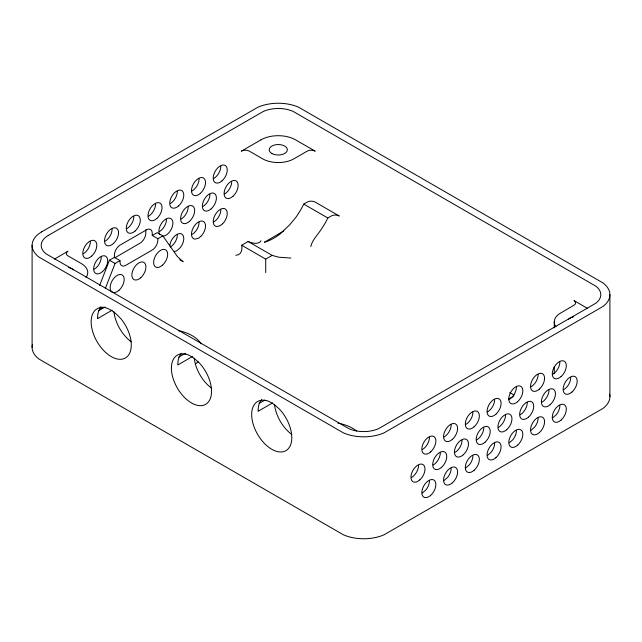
<?xml version="1.0" encoding="UTF-8"?>
<svg xmlns="http://www.w3.org/2000/svg" width="642" height="642" viewBox="0 0 642 642"><rect width="100%" height="100%" fill="white"/><g stroke="black" fill="none" stroke-linecap="round" stroke-linejoin="round"><path stroke-width="0.96" d="M157.884 238.736L152.266 235.494L152.178 232.227A8.515 4.919 -60 0 0 147.291 229.403L119.356 245.533A8.515 4.919 -60 0 0 114.469 253.991L114.38 257.362L119.998 260.604L120.086 262.939A8.515 4.919 -60 0 0 124.973 265.764L152.908 249.634A8.515 4.919 -60 0 0 157.796 241.175L157.884 238.736L162.827 235.879L177.561 256.76L183.195 261.751L179.744 259.761M554.263 373.7L554.263 366.726M554.263 327.877L554.263 321.899M260.917 240.758L260.612 241.585C257.137 244.666 251.849 243.149 248.093 241.488L241.713 245.252C242.524 249.762 241.368 255.179 235.758 255.275M310.816 246.536C312.092 240.766 316.354 236.216 319.732 231.529A53.912 31.129 -60 0 0 327.067 219.532L327.813 217.983L331.24 216.009A5.674 3.274 0 0 1 339.265 216.009L315.19 202.11A5.674 3.274 0 0 0 307.165 202.11L303.738 204.092L303 205.633A53.912 31.129 -60 0 1 295.657 217.63L289.775 224.708L280.418 233.728A53.912 31.129 -60 0 1 267.176 241.368L264.392 242.259L283.772 230.919M99.662 285.353L109.437 260.219L114.38 257.362M105.352 288.41L115.054 263.461L119.998 260.604M422.428 492.984L425.935 489.87A9.927 5.73 -60 0 0 429.45 480.826M444.168 480.433L447.683 477.319A9.927 5.73 -60 0 0 451.19 468.267M465.907 467.882L469.422 464.768A9.927 5.73 -60 0 0 472.929 455.716M487.647 455.33L491.162 452.217A9.927 5.73 -60 0 0 494.669 443.165M509.395 442.779L512.902 439.666A9.927 5.73 -60 0 0 516.417 430.613M531.135 430.22L534.642 427.107A9.927 5.73 -60 0 0 538.157 418.062M552.874 417.669L556.381 414.555A9.927 5.73 -60 0 0 559.896 405.511M54.329 259.143L68.012 251.247A5.674 3.274 0 0 0 68.012 255.885L81.253 263.525A22.133 12.776 0 0 1 86.052 277.456M152.266 235.494L157.21 232.637L162.827 235.879M114.806 257.835L140.871 242.684A8.515 4.919 -60 0 0 145.758 234.226L145.838 229.627M98.539 310.744L105.063 306.98M112.133 310.206L97.592 318.601L97.568 318.119A28.376 16.379 60 0 1 101.195 306.932M241.713 245.252L265.716 259.111L272.168 255.388L278.821 257.225L290.866 258.052M178.805 357.088L185.329 353.317M192.399 356.543L177.858 364.945L177.834 364.463A28.376 16.379 60 0 1 181.461 353.269M259.063 403.425L264.777 400.127M272.657 402.887L258.124 411.281L258.092 410.8A28.376 16.379 60 0 1 261.719 399.605M508.392 399.22L513.287 396.459M174.247 251.576L176.823 250.765L180.274 247.619A9.927 5.73 -60 0 0 180.53 233.608A9.927 5.73 -60 0 0 169.769 245.958M587.671 308.481L573.988 300.584A5.674 3.274 0 0 1 573.988 305.215L558.837 314.123A22.133 12.776 0 0 0 555.948 326.786M303.738 204.092L327.813 217.983M248.093 241.488L272.168 255.388M509.756 392.559L514.057 395.039M109.437 260.219L115.054 263.461M100.104 307.735L101.829 308.73L100.321 306.988M609.9 294.726L609.9 396.66M265.716 259.111L265.716 272.569M32.1 245.364L32.1 347.298M337.885 423.094A37.292 21.531 0 0 1 356.687 431.031M198.137 361.655A37.292 21.531 0 0 1 195.425 363.99M178.283 330.59A37.292 21.531 0 0 1 201.042 343.783M291.789 434.457A28.376 16.379 60 0 1 274.519 404.54M211.523 388.121A28.376 16.379 60 0 1 194.253 358.204M131.265 341.785A28.376 16.379 60 0 1 113.987 311.86M68.71 267.634A9.076 5.24 0 0 1 73.469 269.945M549.022 390.047A9.927 5.73 -60 0 1 542 402.205M155.621 203.931A9.927 5.73 -60 0 1 148.599 216.097M177.361 191.38A9.927 5.73 -60 0 1 170.339 203.546M570.77 377.488A9.927 5.73 -60 0 1 563.748 389.654M527.283 402.598A9.927 5.73 -60 0 1 520.261 414.756M538.157 374.575A9.927 5.73 -60 0 1 531.135 386.741M494.669 399.685A9.927 5.73 -60 0 1 487.647 411.843M516.417 387.134A9.927 5.73 -60 0 1 509.395 399.292M483.803 427.7A9.927 5.73 -60 0 1 476.781 439.866M505.543 415.149A9.927 5.73 -60 0 1 498.521 427.307M429.45 437.338A9.927 5.73 -60 0 1 422.428 449.504M472.929 412.236A9.927 5.73 -60 0 1 465.907 424.394M451.19 424.787A9.927 5.73 -60 0 1 444.168 436.953M418.576 465.354A9.927 5.73 -60 0 1 411.554 477.52M440.316 452.803A9.927 5.73 -60 0 1 433.294 464.968M462.063 440.252A9.927 5.73 -60 0 1 455.042 452.417M559.896 362.024A9.927 5.73 -60 0 1 552.874 374.19M159.81 234.723A9.927 5.73 -60 0 1 164.673 219.877A9.927 5.73 -60 0 1 172.802 224.572A9.927 5.73 -60 0 1 162.378 236.208M112.141 229.042A9.927 5.73 -60 0 1 105.119 241.199M90.402 241.593A9.927 5.73 -60 0 1 83.372 253.75M133.881 216.482A9.927 5.73 -60 0 1 126.859 228.648M199.108 178.829A9.927 5.73 -60 0 1 192.078 190.995M220.848 166.278A9.927 5.73 -60 0 1 213.826 178.436M231.714 181.742A9.927 5.73 -60 0 1 224.692 193.908M209.974 194.293A9.927 5.73 -60 0 1 202.952 206.459M188.234 206.844A9.927 5.73 -60 0 1 181.213 219.01M166.495 219.395A9.927 5.73 -60 0 1 159.473 231.561M101.267 257.057A9.927 5.73 -60 0 1 94.246 269.215M199.108 222.309A9.927 5.73 -60 0 1 192.078 234.474M177.361 234.868A9.927 5.73 -60 0 1 170.339 247.026M220.848 209.757A9.927 5.73 -60 0 1 213.826 221.923M609.619 394.132A33.504 19.34 0 0 1 602.95 408.432L384.117 534.762A33.504 19.34 0 0 1 343.334 534.762L39.026 359.079A33.504 19.34 0 0 1 32.389 344.778M568.531 319.275A9.076 5.24 0 0 1 573.29 316.971M200.802 236.352L198.563 238.214L194.991 239.121A9.927 5.73 -60 0 1 193.122 227.966A9.927 5.73 -60 0 1 203.883 221.755A9.927 5.73 -60 0 1 202.013 235.068L200.802 236.352M222.541 223.801L220.302 225.663L216.731 226.57A9.927 5.73 -60 0 1 214.861 215.415A9.927 5.73 -60 0 1 225.623 209.204A9.927 5.73 -60 0 1 223.753 222.517L222.541 223.801M41.746 231.802L39.026 233.592A33.504 19.34 0 0 0 39.026 257.137L343.334 432.828A33.504 19.34 0 0 0 384.117 432.828L602.95 306.491A33.504 19.34 0 0 0 602.998 282.945L298.674 107.238A33.504 19.34 0 0 0 257.883 107.238L41.746 231.802M48.319 235.421L46.24 236.786A24.404 14.092 0 0 0 46.24 253.943L348.871 428.663A24.404 14.092 0 0 0 378.579 428.663L595.736 303.289A24.404 14.092 0 0 0 595.776 286.139L293.129 111.403A24.404 14.092 0 0 0 263.421 111.403L48.319 235.421M261.021 139.82L241.36 151.167A5.674 3.274 0 0 1 249.385 151.167L262.626 158.815A22.133 12.776 0 0 0 293.924 158.815L307.165 151.167A5.674 3.274 0 0 1 315.19 151.167L295.529 139.82A24.404 14.092 0 0 0 261.021 139.82M103.017 307.277L101.179 307.558A28.376 16.379 60 0 0 95.843 339.433A28.376 16.379 60 0 0 126.578 357.177A28.376 16.379 60 0 0 121.242 319.138L118.369 316.145A28.376 16.379 60 0 0 103.017 307.277M185.763 354.079L183.797 353.919A28.376 16.379 60 0 0 175.555 384.67A28.376 16.379 60 0 0 207.39 403.048A28.376 16.379 60 0 0 199.148 362.778L196.147 360.074A28.376 16.379 60 0 0 185.763 354.079M266.029 400.415L264.063 400.255A28.376 16.379 60 0 0 255.821 431.007A28.376 16.379 60 0 0 287.656 449.384A28.376 16.379 60 0 0 279.414 409.123L276.413 406.41A28.376 16.379 60 0 0 266.029 400.415M430.662 495.367A9.927 5.73 -60 0 0 433.815 479.983A9.927 5.73 -60 0 0 422.067 490.4A9.927 5.73 -60 0 0 430.662 495.367M156.841 218.481A9.927 5.73 -60 0 0 159.986 203.097A9.927 5.73 -60 0 0 148.238 213.513A9.927 5.73 -60 0 0 156.841 218.481M200.32 193.37A9.927 5.73 -60 0 0 203.466 177.986A9.927 5.73 -60 0 0 191.717 188.411A9.927 5.73 -60 0 0 200.32 193.37M178.58 205.922A9.927 5.73 -60 0 0 181.726 190.538A9.927 5.73 -60 0 0 169.978 200.962A9.927 5.73 -60 0 0 178.58 205.922M550.242 404.588A9.927 5.73 -60 0 0 553.388 389.204A9.927 5.73 -60 0 0 541.639 399.621A9.927 5.73 -60 0 0 550.242 404.588M528.502 417.139A9.927 5.73 -60 0 0 531.648 401.756A9.927 5.73 -60 0 0 519.9 412.172A9.927 5.73 -60 0 0 528.502 417.139M571.982 392.037A9.927 5.73 -60 0 0 575.128 376.653A9.927 5.73 -60 0 0 563.379 387.07A9.927 5.73 -60 0 0 571.982 392.037M561.108 376.573A9.927 5.73 -60 0 0 564.262 361.189A9.927 5.73 -60 0 0 552.513 371.606A9.927 5.73 -60 0 0 561.108 376.573M474.149 426.778A9.927 5.73 -60 0 0 477.295 411.394A9.927 5.73 -60 0 0 465.546 421.81A9.927 5.73 -60 0 0 474.149 426.778M517.629 401.675A9.927 5.73 -60 0 0 520.774 386.291A9.927 5.73 -60 0 0 509.026 396.708A9.927 5.73 -60 0 0 517.629 401.675M495.889 457.706A9.927 5.73 -60 0 0 499.035 442.33A9.927 5.73 -60 0 0 487.286 452.746A9.927 5.73 -60 0 0 495.889 457.706M419.796 479.903A9.927 5.73 -60 0 0 422.942 464.519A9.927 5.73 -60 0 0 411.193 474.936A9.927 5.73 -60 0 0 419.796 479.903M517.629 445.155A9.927 5.73 -60 0 0 520.774 429.771A9.927 5.73 -60 0 0 509.026 440.195A9.927 5.73 -60 0 0 517.629 445.155M495.889 414.226A9.927 5.73 -60 0 0 499.035 398.842A9.927 5.73 -60 0 0 487.286 409.259A9.927 5.73 -60 0 0 495.889 414.226M474.149 470.265A9.927 5.73 -60 0 0 477.295 454.881A9.927 5.73 -60 0 0 465.546 465.298A9.927 5.73 -60 0 0 474.149 470.265M539.368 389.124A9.927 5.73 -60 0 0 542.522 373.74A9.927 5.73 -60 0 0 530.774 384.157A9.927 5.73 -60 0 0 539.368 389.124M452.401 482.816A9.927 5.73 -60 0 0 455.555 467.432A9.927 5.73 -60 0 0 443.807 477.849A9.927 5.73 -60 0 0 452.401 482.816M485.015 442.242A9.927 5.73 -60 0 0 488.169 426.858A9.927 5.73 -60 0 0 476.42 437.282A9.927 5.73 -60 0 0 485.015 442.242M506.755 429.691A9.927 5.73 -60 0 0 509.909 414.307A9.927 5.73 -60 0 0 498.16 424.723A9.927 5.73 -60 0 0 506.755 429.691M430.662 451.88A9.927 5.73 -60 0 0 433.815 436.504A9.927 5.73 -60 0 0 422.067 446.92A9.927 5.73 -60 0 0 430.662 451.88M452.401 439.329A9.927 5.73 -60 0 0 455.555 423.945A9.927 5.73 -60 0 0 443.807 434.369A9.927 5.73 -60 0 0 452.401 439.329M463.275 454.793A9.927 5.73 -60 0 0 466.421 439.417A9.927 5.73 -60 0 0 454.672 449.833A9.927 5.73 -60 0 0 463.275 454.793M441.536 467.352A9.927 5.73 -60 0 0 444.681 451.968A9.927 5.73 -60 0 0 432.933 462.384A9.927 5.73 -60 0 0 441.536 467.352M91.613 256.134A9.927 5.73 -60 0 0 94.759 240.75A9.927 5.73 -60 0 0 83.011 251.166A9.927 5.73 -60 0 0 91.613 256.134M113.353 243.583A9.927 5.73 -60 0 0 116.499 228.199A9.927 5.73 -60 0 0 104.75 238.615A9.927 5.73 -60 0 0 113.353 243.583M135.093 231.032A9.927 5.73 -60 0 0 138.247 215.648A9.927 5.73 -60 0 0 126.498 226.064A9.927 5.73 -60 0 0 135.093 231.032M222.06 180.819A9.927 5.73 -60 0 0 225.206 165.435A9.927 5.73 -60 0 0 213.457 175.852A9.927 5.73 -60 0 0 222.06 180.819M232.934 196.283A9.927 5.73 -60 0 0 236.079 180.9A9.927 5.73 -60 0 0 224.331 191.324A9.927 5.73 -60 0 0 232.934 196.283M211.194 208.835A9.927 5.73 -60 0 0 214.34 193.451A9.927 5.73 -60 0 0 202.591 203.875A9.927 5.73 -60 0 0 211.194 208.835M189.446 221.394A9.927 5.73 -60 0 0 192.6 206.01A9.927 5.73 -60 0 0 180.851 216.426A9.927 5.73 -60 0 0 189.446 221.394M102.487 271.598A9.927 5.73 -60 0 0 105.633 256.214A9.927 5.73 -60 0 0 93.884 266.631A9.927 5.73 -60 0 0 102.487 271.598M162.458 265.202A9.935 5.73 -60 0 0 165.604 249.818A9.935 5.73 -60 0 0 153.855 260.243A9.935 5.73 -60 0 0 162.458 265.202M140.718 277.753A9.927 5.73 -60 0 0 143.864 262.377A9.927 5.73 -60 0 0 132.116 272.794A9.927 5.73 -60 0 0 140.718 277.753M118.971 290.312A9.927 5.73 -60 0 0 122.124 274.928A9.927 5.73 -60 0 0 110.376 285.345A9.927 5.73 -60 0 0 118.971 290.312M539.368 432.604A9.927 5.73 -60 0 0 542.522 417.22A9.927 5.73 -60 0 0 530.774 427.636A9.927 5.73 -60 0 0 539.368 432.604M561.108 420.053A9.927 5.73 -60 0 0 564.262 404.669A9.927 5.73 -60 0 0 552.513 415.085A9.927 5.73 -60 0 0 561.108 420.053M271.855 153.486A9.076 5.24 0 0 0 287.046 151.135A9.076 5.24 0 0 0 275.924 144.715A9.076 5.24 0 0 0 271.855 153.486"/></g></svg>
